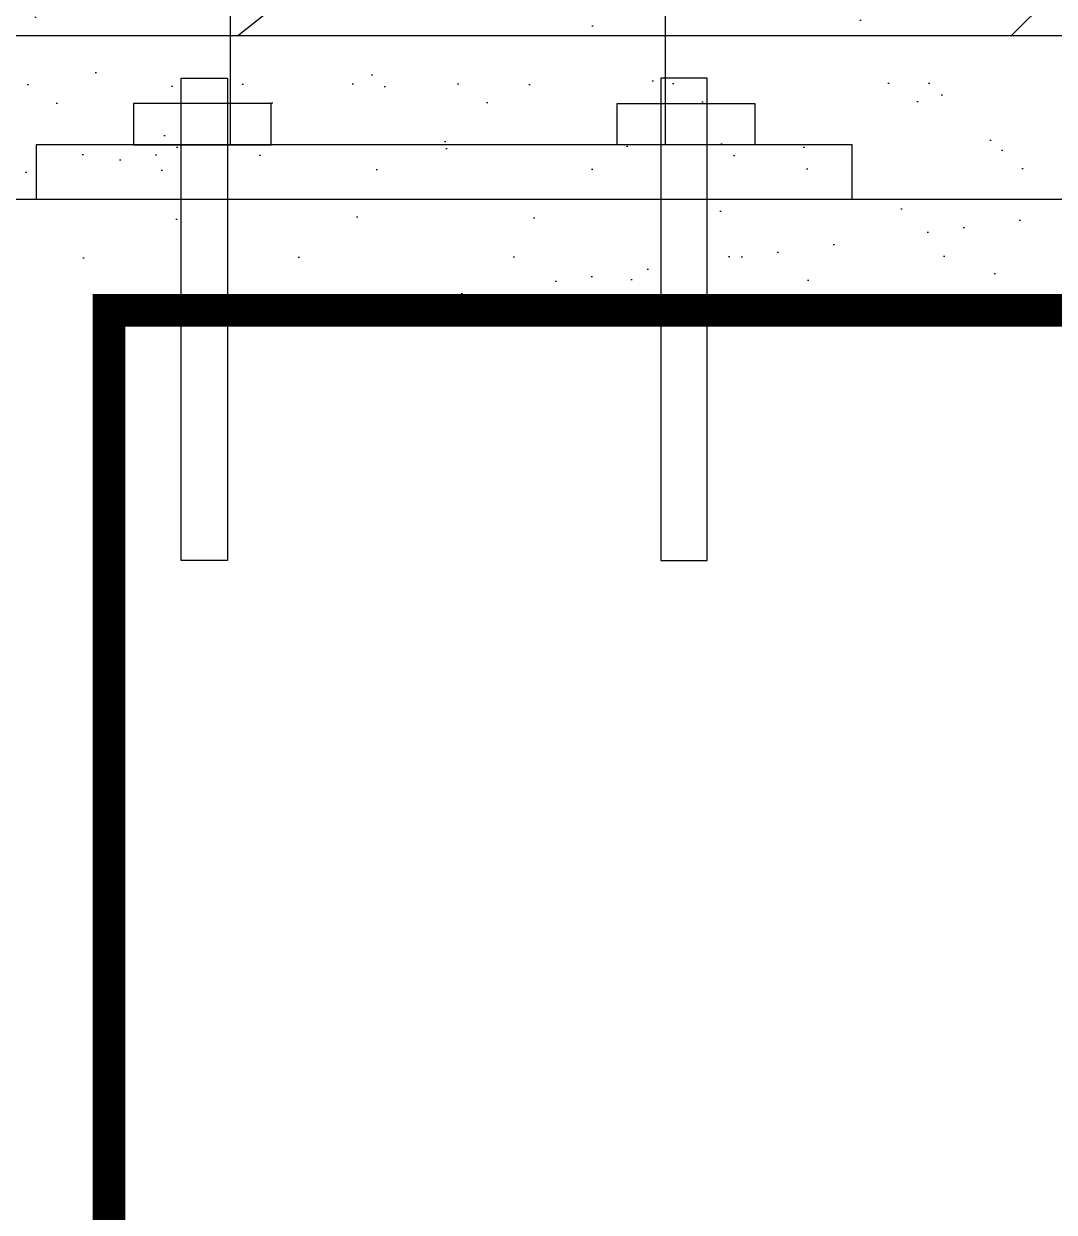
# Model space of a CAD drawing. Extents: x 343299501 to 344531018, y 671200678 to 672446893.
# Drawn here: x 344117440.5 to 344117629.9, y 672005472.2 to 672005690.5 of the extents above; entities that cross this region are included whole.
import ezdxf

# ---------------------------------------------------------------- set-up
doc = ezdxf.new("R2010")
doc.units = 0
doc.header["$LTSCALE"] = 10
doc.header["$MEASUREMENT"] = 0
doc.layers.add('REINL', color=1, linetype='Continuous', lineweight=0)

msp = doc.modelspace()

# ---------------------------------------------------------------- hatches: boundary and pattern name
h = msp.add_hatch()
h.set_pattern_fill('天然石材', color=8, scale=10)
h.set_pattern_definition([(45, (724206.5804687142, 243291.9927431345), (-35.35535320146299, 35.355353201463), []), (45, (724223.9676936865, 243274.0416080952), (-35.35535320146299, 35.355353201463), [19.73685, -11.2782])])
edge = h.paths.add_edge_path()
edge.add_arc((344117747.7488733, 672005868.2765793), 20, 0, 90)
edge.add_line((344117747.7488733, 672005888.2765793), (344117267.7488733, 672005888.2765793))
edge.add_line((344117267.7488733, 672005888.2765793), (344117267.7488676, 672005688.2765791))
edge.add_line((344117267.7488676, 672005688.2765791), (344117768.194621, 672005688.2765793))
edge.add_line((344117768.194621, 672005688.2765793), (344117767.7488733, 672005868.2765793))
h = msp.add_hatch()
h.set_pattern_fill('AR-SAND', color=41, scale=10)
h.set_pattern_definition([(37.50000000000001, (736050.8189312816, 243224.041607976), (-0.8000156479920251, 24.47066186646712), [0, -19.304, 0, -21.59, 0, -20.6375]), (7.499999999999999, (736050.8189312816, 243224.041607976), (22.47616415690013, 35.84125502841771), [0, -10.414, 0, -17.399, 0, -6.6675]), (327.5, (736035.1979312897, 243224.041607976), (39.5496185120729, 0.071859233927285), [0, -6.35, 0, -22.86, 0, -29.845]), (317.5, (736035.1979312897, 243224.041607976), (38.17782262361487, 11.14646616286081), [0, -3.175, 0, -14.986, 0, -17.145])])
h.paths.add_polyline_path([(344117687.7488733, 672005658.2765791), (344117687.7488734, 672005688.2765791), (344117267.7488733, 672005688.2765791), (344117267.7488733, 672005658.276579)])

# ---------------------------------------------------------------- linework, layer by layer
at = {"color": 8}
msp.add_lwpolyline([(344117558.4165899, 672005668.2765791), (344117558.4165899, 672006948.2765793, 0.9999999999999999), (344117478.4165899, 672006948.2765793), (344117478.4165899, 672005668.2765791)], format="xyb", dxfattribs=at)
at = {"color": 4}
msp.add_lwpolyline([(344117267.7488733, 672005888.2765793), (344117747.7488733, 672005888.2765793, -0.3987158256383483), (344117768.194621, 672005868.2765793), (344117768.194621, 672005688.2765791), (344117267.7488676, 672005688.2765791)], format="xyb", close=True, dxfattribs=at)
at = {"color": 8}
for points in [[(344117469.4117761, 672005680.5383517), (344117477.9228564, 672005680.5383517), (344117477.9228564, 672005591.8706183), (344117469.4117761, 672005591.8706183)], [(344117566.0859477, 672005680.5383517), (344117557.5748674, 672005680.5383517), (344117557.5748674, 672005591.8706183), (344117566.0859477, 672005591.8706183)], [(344117460.6217914, 672005668.2765791), (344117485.9571003, 672005668.2765791), (344117485.9571003, 672005675.8403424), (344117460.6217914, 672005675.8403424)], [(344117574.8759323, 672005668.2765791), (344117549.5406235, 672005668.2765791), (344117549.5406235, 672005675.8403424), (344117574.8759323, 672005675.8403424)], [(344117442.7488618, 672005658.2765791), (344117592.7488618, 672005658.2765791), (344117592.7488618, 672005668.2765791), (344117442.7488618, 672005668.2765791)]]:
    msp.add_lwpolyline(points, close=True, dxfattribs=at)
at = {"color": 4}
msp.add_lwpolyline([(344117267.7488733, 672005658.2765791), (344117688.194621, 672005658.2765791)], dxfattribs=at)
at = {"layer": 'REINL', "const_width": 6}
msp.add_lwpolyline([(344117338.9777711, 672003667.5646018), (344117456.165867, 672003667.5646018), (344117456.165867, 672005637.8836062), (344117678.8585762, 672005637.8836062), (344117678.8585762, 672003672.5136371), (344117816.2858176, 672003672.5136371)], dxfattribs=at)

doc.saveas('drawing.dxf')
